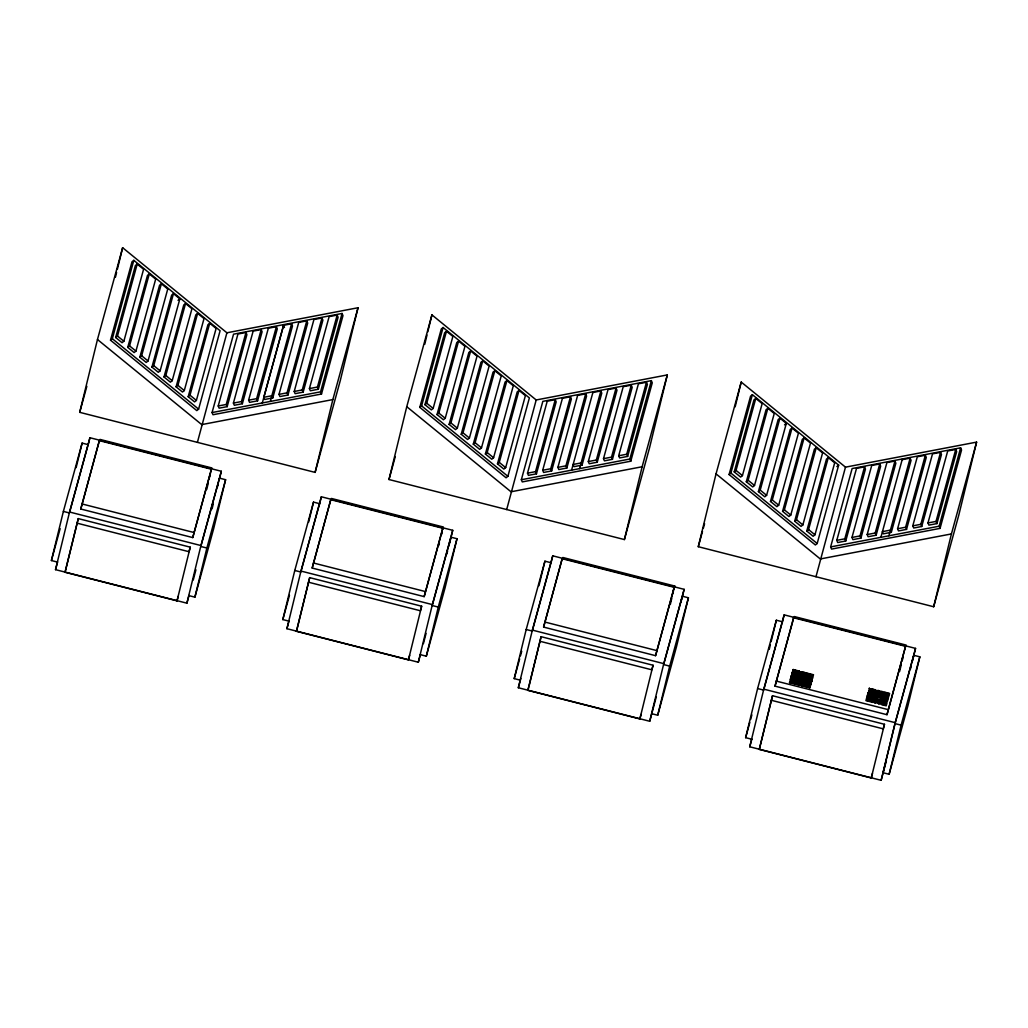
<?xml version="1.0" encoding="UTF-8"?>
<svg xmlns="http://www.w3.org/2000/svg" width="1028" height="1028" viewBox="0 0 1028 1028"><rect width="100%" height="100%" fill="white"/><g stroke="black" fill="none" stroke-linecap="round" stroke-linejoin="round"><path stroke-width="1.5" d="M79.709 412.331L97.467 339.51L122.64 247.697L226.905 332.789L358.027 307.745L340.281 380.578L315.108 472.392L79.709 412.331L86.84 386.322M115.457 277.136L116.588 272.484M117.346 269.387L122.64 247.697M57.452 562.085L51.4 560.543L63.376 511.417L82.111 443.094L88.151 444.636L69.429 512.959L63.376 511.417M76.123 467.65L82.111 443.094M189.023 595.443L186.903 603.179L55.512 569.653L69.557 512.021L89.924 437.735L221.316 471.261L219.414 479.048M88.408 443.967L89.924 437.735M65.047 572.262L78.269 518.6L190.244 547.166L177.022 600.84L65.047 572.262L78.269 518.6M210.11 474.268L192.75 537.58L80.775 509.014L99.356 440.639L211.344 469.205L209.121 479.022M99.356 440.639L80.775 509.014M197.402 442.361L226.905 332.789M192.75 537.58L211.344 469.205M206.718 489.456L208.221 483.314M186.903 603.179L200.948 545.547L221.316 471.261M212.064 508.847L213.194 504.247M217.306 487.362L218.052 484.291M188.844 595.61L194.896 597.152L206.872 548.027L225.607 479.703L219.555 478.161L200.82 546.485L206.872 548.027M225.607 479.703L213.631 528.816L194.896 597.152M315.108 472.392L332.854 399.571L358.027 307.745M288.855 621.118L282.816 619.576L294.779 570.463L313.514 502.127L319.567 503.669L300.831 572.005L294.779 570.463M308.657 522.083L313.514 502.127M420.439 654.489L418.319 662.225L286.915 628.699L300.973 571.067L321.34 496.781L452.731 530.307L448.928 545.881M319.438 504.568L321.34 496.781M296.462 631.308L309.672 577.633L421.66 606.212L408.437 659.873L296.462 631.308L309.672 577.633M312.178 568.06L330.772 499.685L442.747 528.251L441.513 533.314L424.166 596.625L312.178 568.06L330.772 499.685M388.995 479.523L406.754 406.69L431.927 314.876L536.192 399.969L667.313 374.924L649.555 447.758L624.394 539.571L388.995 479.523L395.292 456.56M424.744 344.316L427.018 335.012M427.764 331.916L431.927 314.876M424.166 596.625L442.747 528.251M438.66 545.739L439.406 542.668M441.5 534.688L442.246 531.617M418.319 662.225L432.364 604.592L452.731 530.307M446.846 554.079L447.591 551.008M420.259 654.643L426.312 656.185L438.275 607.073L457.01 538.736L450.971 537.194L432.235 605.531L438.275 607.073M457.01 538.736L445.047 587.862L426.312 656.185M506.688 509.541L536.192 399.969M520.271 680.163L514.218 678.621L526.195 629.509L544.93 561.172L550.982 562.714L532.247 631.051L526.195 629.509M538.942 585.729L544.93 561.172M656.249 696.984L649.722 721.27L518.33 687.745L532.375 630.113L552.743 555.827L684.147 589.34L680.883 602.382M551.226 562.046L552.743 555.827M527.865 690.353L541.088 636.679L653.063 665.245L639.853 718.919L527.865 690.353L528.7 687.321M529.112 685.792L541.088 636.679M543.594 627.093L562.188 558.718L674.162 587.296L672.929 592.359L655.568 655.671L543.594 627.093L562.188 558.718M624.394 539.571L642.14 466.751L667.313 374.924M655.568 655.671L674.162 587.296M670.295 604.477L671.785 598.335M672.685 594.03L673.43 590.959M674.034 589.121L674.779 586.05L562.804 557.484M649.722 721.27L663.78 663.638L684.147 589.34M698.282 546.703L716.041 473.869L741.214 382.056L845.479 467.149L976.6 442.117L958.841 514.938L933.668 606.751L698.282 546.703L702.484 531.399M651.675 713.689L657.714 715.231L669.691 666.118L688.426 597.782L682.374 596.24L663.638 664.576L669.691 666.118M688.426 597.782L676.45 646.895L657.714 715.231M735.161 406.844L741.214 382.056M751.686 739.209L745.634 737.667L757.61 688.542L776.346 620.218L782.398 621.76L763.663 690.096L757.61 688.542M769.24 649.375L770.357 644.774M771.103 641.703L776.346 620.218M886.406 760.579L881.137 780.303L749.746 746.791L763.791 689.145L784.158 614.86L915.55 648.385L912.517 660.85M782.257 622.647L784.158 614.86M759.281 749.399L772.503 695.725L884.478 724.29L871.256 777.965L759.281 749.399L772.503 695.725M775.009 686.139L793.59 617.764L905.578 646.329L886.984 714.704L775.009 686.139L791.933 624.369M792.357 622.827L793.59 617.764M789.555 682.643L789.735 681.95L794.631 683.196L794.464 683.89L789.555 682.643L792.421 672.119L794.528 672.659L795.222 670.089L797.33 670.629L796.918 672.183L792.601 671.528L793.308 671.708L793.822 669.742L793.128 669.562L793.822 669.742M792.421 672.119L791.791 674.522L793.886 675.062M792.601 671.528L793.128 669.562M815.975 576.734L845.479 467.149M790.378 682.399L791.136 679.559L794.631 680.459L794.464 681.153L790.969 680.253L790.378 682.399L793.873 683.286L794.631 680.459M790.969 680.253L791.136 679.559M793.539 679.084L791.431 678.544L793.128 672.299M791.2 682.142L791.367 681.448L793.462 681.988L793.295 682.682L791.2 682.142L791.714 680.176L791.547 680.857L793.642 681.397L793.822 680.703L793.295 682.682M790.609 678.801L792.01 679.148L793.243 674.612L793.937 674.792M793.192 674.882L793.359 674.188M793.539 673.597L794.053 671.631L794.76 671.798M795.171 675.846L794.464 675.666L793.295 679.945L792.601 679.765L793.115 677.786M794.991 670.95L794.233 673.777L792.832 673.417L793.308 671.708M795.222 670.089L795.055 670.783L797.163 671.323L796.507 673.623L797.214 673.803L797.856 671.502L799.257 671.862L799.424 671.168L798.024 670.809L797.972 673.815L795.878 673.276L796.045 672.582L798.139 673.122M793.295 679.945L795.286 675.422L794.593 675.242M796.16 674.908L797.15 674.06L794.875 674.124L794.117 676.951L797.497 678.274L797.972 679.302L796.803 680.832L797.497 681.011M794.708 674.818L793.822 675.216L794.477 672.929L795.171 673.109L794.644 672.235M795.518 671.824L795.813 670.706L797.33 670.629M795.402 680.472L794.169 679.418L795.569 679.778M794.991 676.437L794.348 678.84L792.254 678.3M794.94 676.694L795.685 673.867L797.792 674.407L797.625 675.1L798.203 672.967L800.311 673.494L800.709 671.952L800.015 671.772L799.077 675.19L806.839 676.989L806.196 679.29L804.795 678.93M793.873 683.286L794.053 682.592L790.545 681.705M795.633 679.624L794.94 679.444L796.854 672.338L797.561 672.518M797.265 676.385L795.865 676.026L795.286 680.909L790.378 679.649L791.252 676.398L792.652 676.758M800.298 678.981L795.98 678.339L796.623 675.936L798.602 676.899M797.034 674.496L798.024 670.809M796.803 680.832L797.664 680.318L796.559 684.43L795.158 684.07L795.325 683.376L796.726 683.736M797.085 682.451L795.685 682.091L796.918 683.145M799.064 680.677L800.465 681.037L800.182 682.155L795.865 681.513L796.854 680.562L800.349 681.461M795.222 678.326L796.456 679.367L794.94 679.444M796.803 678.095L797.445 675.692L794.644 674.972M800.002 679.996L798.602 679.636L797.381 684.185L795.98 683.826L796.263 682.708L799.771 683.594M796.571 681.692L796.854 680.562M797.15 679.547L798.73 673.725L799.488 676.488M798.088 673.391L799.077 672.453M796.559 684.43L796.854 683.312M796.803 683.569L797.201 682.027L800.002 682.746L799.36 685.149L797.959 684.789L798.717 681.962M797.381 681.435L797.664 680.318M797.856 679.726L797.445 675.692M801.75 679.071L796.147 677.645L796.456 676.63L798.435 677.593L798.846 676.038M799.604 673.314L800.015 671.772M797.381 684.185L798.255 680.921M798.602 679.636L799.835 680.69M798.782 679.058L800.131 674.085L800.825 674.265L799.951 674.779M798.666 682.219L800.118 676.835L798.255 675.435M801.172 675.73L802.932 672.055L801.532 671.708L801.12 673.25L800.426 673.07M797.959 684.789L799.296 682.566M799.488 681.975L800.478 678.287L799.077 677.927M802.058 678.056L800.658 677.696L801.994 672.736L802.701 672.916M802.752 675.499L801.994 672.736M802.637 684.147L801.93 683.967L802.804 680.716L802.11 680.536L800.876 685.072L800.182 684.892L800.581 683.35L798.486 682.81M800.709 680.176L801.403 680.356L800.645 683.183L802.752 683.723L802.161 685.856L801.467 685.676L801.75 684.558L803.151 684.918M800.889 679.585L801.583 679.765L802.572 676.077M802.521 676.347L803.048 674.368L801.647 674.021M803.922 673.97L803.51 672.659L801.532 671.708M800.876 685.072L800.349 684.198M801.352 683.363L802.11 680.536M799.424 679.392L802.405 679.521L801.172 678.467M804.86 676.026L803.626 674.985L805.142 674.908L804.449 674.728L804.68 676.617M806.607 675.1L807.134 673.134L804.333 672.415L803.806 674.394L806.145 674.072L804.449 674.728M801.93 683.967L802.213 682.849M803.922 679.444L802.919 677.542M810.103 684.224L808.702 683.864L810.038 678.904L803.806 677.131L804.089 676.013L801.287 675.293M804.269 675.422L804.911 673.019L806.312 673.379L804.616 679.624L806.016 679.983M802.161 685.856L802.444 684.738M805.322 682.553L803.035 682.605L805.142 674.908M803.922 684.931L804.731 684.687L802.868 686.036L803.973 681.924L803.266 681.744L802.521 684.571L803.729 685.522M804.847 681.513L804.153 681.333L805.142 680.395M803.562 686.216L804.204 683.813M804.269 683.646L806.196 676.553L804.795 676.193M804.616 685.111L805.014 683.569L800.812 682.489M802.804 675.229L807.006 676.295L806.26 679.135L807.661 679.482M804.616 679.624L805.913 674.933L807.314 675.28L807.134 673.134M804.963 686.575L805.13 685.882L810.038 687.128L809.871 687.822L804.963 686.575L806.016 682.733L809.049 682.592M808.535 673.494L808.368 674.188L813.264 675.435L813.431 674.741L808.535 673.494L806.068 682.463L806.774 682.643M805.785 686.318L805.952 685.625L809.447 686.524L809.28 687.218L805.785 686.318L808.008 678.21M808.355 676.925L808.522 676.231L812.03 677.118L811.863 677.812L808.355 676.925L809.113 674.098L812.608 674.985L812.441 675.679L808.946 674.792L809.113 674.098M806.595 686.074L806.774 685.38L808.869 685.92L808.702 686.614L806.595 686.074L807.121 684.095L806.954 684.789L809.049 685.329L809.216 684.635L808.702 686.614M806.89 679.469L809.691 680.189L808.355 679.662L808.753 678.12M809.177 676.681L809.344 675.987L811.452 676.514L811.272 677.208L809.177 676.681L809.691 674.702L811.799 675.242L811.632 675.936L809.524 675.396L809.691 674.702M808.124 683.26L808.522 681.718L809.229 681.898M809.062 679.842L809.691 677.439L807.006 676.295M809.293 681.731L809.987 681.911L811.092 677.799L810.398 677.619L809.987 679.174L808.586 678.814M805.836 680.575L810.745 681.821L809.871 685.085L806.363 684.185L808.059 677.94M809.756 680.022L811.156 680.382L811.439 679.264L809.923 679.328L810.398 677.619M805.952 682.888L810.861 684.134L810.681 684.828L805.785 683.581L806.183 682.039L808.291 682.566L808.522 681.718M810.45 682.939L811.156 683.119L810.745 681.821M886.984 714.704L905.578 646.329M899.603 671.49L901.106 665.347M902.224 660.747L902.982 657.676M881.137 780.303L895.182 722.671L915.55 648.385M895.054 723.609L883.078 772.735L889.13 774.277L907.865 705.94L919.842 656.828L913.789 655.286L895.054 723.609L901.106 725.164L919.842 656.828M910.422 669.1L911.168 666.028M889.13 774.277L901.106 725.164M933.668 606.751L951.427 533.93L976.6 442.117M110.51 340.191L131.995 261.806L133.807 260.328L220.095 330.746L198.61 409.131L196.798 410.609L110.51 340.191L112.322 338.713L133.807 260.328M51.4 560.543L60.138 528.649M115.663 337.505L135.388 265.545L137.199 264.055L143.586 269.272L123.861 341.245L122.049 342.722L115.663 337.505L117.475 336.027L137.199 264.055M55.512 569.653L57.632 561.918M127.742 347.374L147.479 275.401L149.291 273.923L155.678 279.141L135.94 351.101L134.128 352.591L127.742 347.374L129.554 345.896L149.291 273.923M139.834 357.243L159.558 285.27L161.37 283.792L167.757 288.996L148.032 360.969L146.22 362.447L139.834 357.243L141.646 355.752L161.37 283.792M151.926 367.099L171.65 295.139L173.462 293.648L179.849 298.865L160.124 370.838L158.312 372.316L151.926 367.099L153.737 365.621L173.462 293.648M164.005 376.968L183.742 304.995L185.554 303.517L191.94 308.734L172.203 380.694L170.391 382.185L164.005 376.968L165.816 375.477L185.554 303.517M176.096 386.824L195.821 314.864L197.633 313.373L204.019 318.59L184.295 390.563L182.483 392.041L176.096 386.824L177.908 385.346L197.633 313.373M188.188 396.692L207.913 324.732L209.725 323.242L216.111 328.459L196.387 400.419L194.575 401.909L188.188 396.692L190 395.215L209.725 323.242M212.064 412.562L233.549 334.177L342.067 313.463L342.979 315.635L321.494 394.02L212.989 414.734L212.064 412.562L320.569 391.835L342.067 313.463M218.206 405.996L237.943 334.023L245.975 332.494L246.887 334.665L227.162 406.638L219.131 408.167L218.206 405.996L226.25 404.467L245.975 332.494M190.244 547.166L188.998 551.715L77.023 523.149M177.022 600.84L178.268 596.279M233.407 403.092L253.145 331.119L261.176 329.59L262.089 331.774L242.364 403.734L234.333 405.276L233.407 403.092L241.439 401.562L261.176 329.59M193.264 579.972L195.924 569.795M248.609 400.188L268.347 328.228L276.378 326.686L277.29 328.87L257.565 400.83L249.534 402.372L248.609 400.188L256.64 398.658L276.378 326.686M263.81 397.283L283.535 325.323L291.579 323.781L292.492 325.966L272.767 397.926L264.723 399.468L263.81 397.283L271.842 395.754L291.579 323.781M262.307 402.963L283.792 324.591M270.338 401.434L271.598 396.821M279.012 394.379L298.737 322.419L306.768 320.877L307.693 323.062L287.956 395.035L279.924 396.564L279.012 394.379L287.043 392.85L306.768 320.877M294.214 391.488L313.938 319.515L321.97 317.986L322.895 320.158L303.157 392.131L295.126 393.66L294.214 391.488L302.245 389.946L321.97 317.986M309.415 388.584L329.14 316.611L337.171 315.082L338.096 317.254L318.359 389.226L310.327 390.756L309.415 388.584L317.446 387.042L337.171 315.082M282.816 619.576L289.472 595.289M286.915 628.699L289.035 620.963M419.797 407.371L441.282 328.986L443.094 327.508L529.381 397.926L507.896 476.311L506.084 477.789L419.797 407.371L421.608 405.893L443.094 327.508M424.949 404.685L444.674 332.725L446.486 331.234L452.873 336.452L433.148 408.424L431.336 409.902L424.949 404.685L426.748 403.207L446.486 331.234M437.029 414.554L456.766 342.581L458.578 341.103L464.964 346.32L445.227 418.28L443.415 419.771L437.029 414.554L438.84 413.076L458.578 341.103M449.12 424.423L468.845 352.45L470.657 350.972L477.043 356.176L457.319 428.149L455.507 429.627L449.12 424.423L450.932 422.932L470.657 350.972M461.212 434.279L480.937 362.319L482.749 360.828L489.135 366.045L469.411 438.018L467.599 439.496L461.212 434.279L463.011 432.801L482.749 360.828M421.66 606.212L420.413 610.76L308.426 582.195M442.695 529.471L443.364 527.017L331.389 498.439M408.437 659.873L409.684 655.324M473.291 444.147L493.029 372.175L494.841 370.697L501.227 375.914L481.489 447.874L479.678 449.364L473.291 444.147L475.103 442.67L494.841 370.697M423.407 643.656L426.08 633.389M485.383 454.016L505.108 382.043L506.92 380.566L513.306 385.77L493.581 457.743L491.769 459.22L485.383 454.016L487.195 452.526L506.92 380.566M497.475 463.872L517.2 391.912L519.011 390.422L525.398 395.639L505.673 467.611L503.861 469.089L497.475 463.872L499.274 462.394L519.011 390.422M521.35 479.742L542.835 401.357L651.354 380.643L652.266 382.814L630.781 461.199L522.263 481.914L521.35 479.742L629.856 459.028L651.354 380.643M527.492 473.176L547.23 401.203L555.261 399.674L556.174 401.858L536.449 473.818L528.418 475.36L527.492 473.176L535.537 471.646L555.261 399.674M542.694 470.271L562.432 398.311L570.463 396.769L571.375 398.954L551.65 470.914L543.619 472.456L542.694 470.271L550.725 468.742L570.463 396.769M557.896 467.367L577.633 395.407L585.664 393.865L586.577 396.05L566.852 468.01L558.821 469.552L557.896 467.367L565.927 465.838L585.664 393.865M514.218 678.621L519.641 658.884M520.464 655.838L521.723 651.289M571.594 470.143L593.079 391.771M518.33 687.745L520.875 678.454M581.128 462.934L573.097 464.463L574.01 466.648L582.054 465.119L581.128 462.934L600.866 390.961L592.822 392.503M579.625 468.614L580.884 464.001M582.054 465.119L601.778 393.146L600.866 390.961M588.299 461.572L608.023 389.599L616.055 388.07L616.98 390.242L597.242 462.214L589.211 463.744L588.299 461.572L596.33 460.03L616.055 388.07M603.5 458.668L623.225 386.695L631.256 385.166L632.181 387.338L612.444 459.31L604.413 460.84L603.5 458.668L611.531 457.126L631.256 385.166M618.689 455.764L638.427 383.791L646.458 382.262L647.383 384.433L627.645 456.406L619.614 457.935L618.689 455.764L626.733 454.235L646.458 382.262M653.063 665.245L651.816 669.806L539.841 641.241M673.777 589.738L674.779 586.05M639.853 718.919L641.099 714.37M703.319 528.341L704.578 523.74M729.083 474.55L750.568 396.178L752.38 394.688L838.668 465.106L817.183 543.491L815.371 544.968L729.083 474.55L730.895 473.073L752.38 394.688M734.223 471.878L753.961 399.905L755.773 398.427L762.159 403.631L742.434 475.604L740.623 477.082L734.223 471.878L736.035 470.387L755.773 398.427M746.315 481.734L766.053 409.774L767.852 408.283L774.251 413.5L754.513 485.473L752.702 486.951L746.315 481.734L748.127 480.256L767.852 408.283M758.407 491.602L778.132 419.63L779.944 418.152L786.33 423.369L766.605 495.329L764.793 496.82L758.407 491.602L760.219 490.112L779.944 418.152M770.486 501.458L790.224 429.498L792.035 428.008L798.422 433.225L778.697 505.198L776.885 506.675L770.486 501.458L772.298 499.981L792.035 428.008M782.578 511.327L802.315 439.354L804.114 437.877L810.514 443.094L790.776 515.054L788.964 516.544L782.578 511.327L784.39 509.849L804.114 437.877M794.67 521.196L814.394 449.223L816.206 447.745L822.593 452.95L802.868 524.923L801.056 526.4L794.67 521.196L796.482 519.705L816.206 447.745M745.634 737.667L749.797 722.478M750.633 719.446L751.879 714.884M806.749 531.052L826.486 459.092L828.298 457.601L834.685 462.818L814.96 534.791L813.148 536.269L806.749 531.052L808.561 529.574L828.298 457.601M749.746 746.791L751.866 739.042M791.431 678.544L790.853 677.94M792.716 673.854L792.254 675.563L793.475 676.501M792.01 679.148L792.485 677.439L791.085 677.092M794.053 671.631L792.999 675.473L791.599 675.113L792.37 677.876M792.601 679.765L793.539 676.347L795.633 676.874M794.875 674.124L800.426 675.82L800.542 672.646L799.848 672.466M795.171 673.109L795.813 670.706M794.001 680.112L794.58 677.979L795.286 678.159M795.338 675.152L796.045 672.582M830.637 546.922L852.122 468.55L960.627 447.822L961.553 449.994L940.067 528.379L831.549 549.093L830.637 546.922L939.142 526.207L960.627 447.822M796.109 675.165L795.222 675.576M794.464 683.89L795.8 678.93M795.98 678.339L794.695 677.555M796.623 675.936L797.201 676.54M795.158 684.07L795.685 682.091M795.865 681.513L796.623 678.673M798.615 671.412L797.792 671.669M796.263 682.708L797.548 683.491M796.97 680.138L798.139 678.608M798.73 673.725L799.193 674.766M799.424 671.168L798.962 672.877L797.741 671.926M795.98 683.826L799.591 684.288M798.319 675.28L799.257 674.599M798.795 673.571L799.257 671.862M798.435 677.593L799.026 675.46M800.709 671.952L801.3 672.556M836.779 540.355L856.517 468.395L864.548 466.853L865.46 469.038L845.736 540.998L837.704 542.54L836.779 540.355L844.81 538.826L864.548 466.853M798.782 684.532L800.478 678.287M800.658 677.696L801.12 675.987M799.36 685.149L800.773 680.022L799.373 679.662M801.634 676.758L800.182 684.892M802.058 675.319L802.932 672.055M801.403 680.356L802.804 680.716M801.583 679.765L802.174 677.632L801.467 677.452M803.048 674.368L802.225 674.625M803.228 673.79L801.249 672.826M803.51 672.659L804.102 673.276M802.405 679.521L803.112 676.951L801.005 676.424M803.164 676.694L803.215 679.277M803.459 675.679L804.333 672.415M801.75 684.558L802.328 685.162M803.626 677.722L804.089 678.75M804.911 673.019L803.973 673.7M801.467 685.676L802.868 686.036M803.806 677.131L801.056 676.154M804.628 676.887L803.806 679.881L805.027 680.819L804.436 680.215M803.973 681.924L803.266 684.494L803.973 684.674M804.153 681.333L804.975 681.089L805.374 682.284M806.312 673.379L806.89 673.982M804.384 683.222L804.783 684.417L806.145 679.559L805.438 679.38M807.314 675.28L807.712 673.738M808.355 679.662L804.269 678.172M808.702 678.39L809.344 678.724M808.702 683.864L809.409 681.307L805.901 680.407M809.987 681.911L811.503 681.847L811.914 680.292L810.514 679.932M810.925 678.493L810.154 681.217L806.839 679.739M811.272 677.208L811.799 675.242M809.28 687.218L810.565 682.515L805.669 681.268M811.156 680.382L812.608 677.735L807.712 676.475L806.132 682.296L810.334 683.376M811.863 677.812L812.608 674.985M809.871 687.822L810.861 684.134M811.156 683.119L812.21 679.277L810.809 678.917M813.431 674.741L812.261 679.007L804.564 677.041M851.981 537.451L871.718 465.491L879.75 463.949L880.662 466.134L860.937 538.094L852.906 539.636L851.981 537.451L860.012 535.922L879.75 463.949M867.182 534.547L886.907 462.587L894.951 461.045L895.863 463.23L876.139 535.202L868.095 536.732L867.182 534.547L875.213 533.018L894.951 461.045M880.88 537.336L902.366 458.951M888.912 535.794L890.171 531.18M890.415 530.114L882.384 531.656L883.296 533.828L891.327 532.298L890.415 530.114L910.14 458.154L902.109 459.683M891.327 532.298L911.065 460.326L910.14 458.154M897.585 528.752L917.31 456.779L925.341 455.25L926.267 457.421L906.529 529.394L898.498 530.923L897.585 528.752L905.617 527.21L925.341 455.25M912.787 525.848L932.512 453.875L940.543 452.346L941.468 454.517L921.73 526.49L913.699 528.019L912.787 525.848L920.818 524.319L940.543 452.346M927.976 522.944L947.713 450.971L955.744 449.442L956.657 451.626L936.932 523.586L928.901 525.128L927.976 522.944L936.02 521.414L955.744 449.442M884.478 724.29L883.232 728.852L771.257 700.274M871.256 777.965L872.502 773.403M178.037 300.343L179.849 298.865M784.518 424.847L786.33 423.369M836.856 466.596L838.668 465.106M332.854 399.571L201.732 424.603L97.467 339.51M642.14 466.751L511.019 491.782L406.754 406.69M951.427 533.93L820.305 558.962L716.041 473.869M99.973 439.406L211.961 467.971M794.22 616.53L906.195 645.096M802.765 672.749L801.365 672.402L798.126 684.095L799.527 684.455M804.166 673.109L806.967 673.828L805.207 682.977L804.5 682.798M792.896 670.41L797.098 671.49M792.845 670.68L793.655 670.436L792.781 670.834L793.475 671.014L793.012 672.723L794.413 673.083M795.646 671.4L797.047 671.747M806.839 674.252L807.545 674.432M798.37 672.273L800.478 672.8M806.08 674.24L807.481 674.586M797.625 672.351L798.319 672.53M806.029 674.496L806.723 674.676M801.711 673.854L802.405 674.034M793.886 672.312L794.593 672.492M796.687 673.032L797.394 673.211M804.397 674.998L805.798 675.357M796.623 673.199L797.33 673.379M805.734 675.512L806.26 676.385L805.554 676.206M801.48 674.715L802.881 675.062L802.225 677.362L800.825 677.002M800.002 674.509L801.403 674.869M792.254 672.813L794.361 673.353M792.19 672.98L793.128 675.049M807.481 677.336L812.441 678.429M791.958 673.828L794.053 674.368L793.308 677.195L792.601 677.015M795.993 675.602L799.887 677.683M800.889 676.848L801.994 678.223M802.29 677.208L802.984 677.388M804.384 677.735L805.091 677.915M805.785 678.095L807.892 678.634M810.694 679.354L812.094 679.701M804.32 677.902L805.721 678.262M806.427 678.441L807.828 678.788M793.063 675.306L793.77 675.486L792.884 675.897M793.706 675.653L795.8 676.18M799.309 677.079L801.403 677.619M807.006 679.045L809.807 679.752M793.655 675.91L794.348 676.09M795.055 676.27L795.749 676.45M799.257 677.349L799.951 677.529M804.153 678.596L807.353 680.497M791.483 675.537L791.83 677.002L793.423 676.771M794.284 676.257L797.085 676.964M791.431 675.807L792.832 676.167M796.34 677.054L797.034 677.234M810.334 680.626L811.735 680.986M794.875 676.861L796.276 677.221M803.973 679.187L805.374 679.547M806.068 679.714L809.576 680.613M810.27 680.793L811.67 681.153M799.026 678.197L799.72 678.377M801.12 678.737L801.814 678.917M806.723 680.163L809.524 680.883M794.76 677.285L795.454 677.465M799.54 678.968L800.94 679.328M805.091 680.664L807.186 681.191M791.02 677.246L793.706 678.39M792.421 677.606L794.515 678.146M805.721 680.999L807.121 681.358M793.77 678.236L794.464 678.403M806.299 681.603L810.501 682.682M799.257 680.086L800.658 680.446M805.554 681.692L806.954 682.052M790.789 678.107L792.19 678.467M799.18 680.253L799.887 680.42M804.783 681.68L805.489 681.86M801.93 681.23L802.521 681.834L801.12 681.474M792.768 679.071L793.462 679.251M801.866 681.384L802.572 681.564L802.097 683.273L804.898 683.993M808.869 683.17L810.27 683.53M799.013 680.947L799.72 681.114M790.545 678.955L795.454 680.215M801.056 681.641L801.75 681.821M803.151 682.168L804.551 682.528M798.897 681.371L800.298 681.731M801.699 682.078L802.405 682.258M803.099 682.438L803.806 682.618M805.901 683.157L806.607 683.337M798.139 681.346L798.833 681.525M806.53 683.491L810.038 684.391M797.844 682.476L798.55 682.656M803.446 683.903L804.847 684.262M802.688 683.877L803.382 684.057M797.034 682.72L799.835 683.44M798.319 683.504L800.414 684.044M798.255 683.671L798.949 683.838M803.099 685.188L803.793 685.355M82.009 503.951L193.984 532.517M313.411 562.984L425.399 591.563M544.827 622.03L656.802 650.596M776.243 681.076L888.218 709.641M69.557 512.021L200.948 545.547M300.973 571.067L432.364 604.592M532.375 630.113L663.78 663.638M763.791 689.145L895.182 722.671M736.035 470.387L742.434 475.604M748.127 480.256L754.513 485.473M760.219 490.112L766.605 495.329M772.298 499.981L778.697 505.198M784.39 509.849L790.776 515.054M796.482 519.705L802.868 524.923M808.561 529.574L814.96 534.791M730.895 473.073L817.183 543.491M426.748 403.207L433.148 408.424M438.84 413.076L445.227 418.28M450.932 422.932L457.319 428.149M463.011 432.801L469.411 438.018M475.103 442.67L481.489 447.874M487.195 452.526L493.581 457.743M499.274 462.394L505.673 467.611M421.608 405.893L507.896 476.311M117.475 336.027L123.861 341.245M129.554 345.896L135.94 351.101M141.646 355.752L148.032 360.969M153.737 365.621L160.124 370.838M165.816 375.477L172.203 380.694M177.908 385.346L184.295 390.563M190 395.215L196.387 400.419M112.322 338.713L198.61 409.131M939.142 526.207L940.067 528.379M936.02 521.414L936.932 523.586M920.818 524.319L921.73 526.49M905.617 527.21L906.529 529.394M875.213 533.018L876.139 535.202M860.012 535.922L860.937 538.094M844.81 538.826L845.736 540.998M629.856 459.028L630.781 461.199M626.733 454.235L627.645 456.406M611.531 457.126L612.444 459.31M596.33 460.03L597.242 462.214M565.927 465.838L566.852 468.01M550.725 468.742L551.65 470.914M535.537 471.646L536.449 473.818M320.569 391.835L321.494 394.02M317.446 387.042L318.359 389.226M283.535 325.323L284.46 327.495M302.245 389.946L303.157 392.131M287.043 392.85L287.956 395.035M271.842 395.754L272.767 397.926M256.64 398.658L257.565 400.83M241.439 401.562L242.364 403.734M226.25 404.467L227.162 406.638M866.745 697.639L865.923 700.633L870.832 701.88L871.641 698.899L866.745 697.639M867.208 695.93L866.977 696.791L870.716 696.83L870.356 698.115L871.757 698.462L871.41 697.01L872.811 697.37L872.232 699.503L876.55 700.145L876.19 701.43L873.389 700.71L873.864 699.001L873.157 698.822L874.327 697.292L873.286 695.66L870.485 694.941L870.125 696.226L871.654 696.149L872.001 694.864L869.084 694.581L868.968 697.755L869.662 697.935L869.894 697.074L867.208 695.93M867.683 694.221L867.452 695.082L868.724 695.866L867.683 694.221M868.146 692.512L867.799 693.797L869.2 694.157L868.621 690.803L871.538 691.099L872.001 689.39L873.517 689.313L871.423 688.773L869.431 693.296C871.731 693.99 872.618 692.486 876.319 695.519L876.203 693.193L879.236 693.065L878.426 693.309L878.066 691.844L879.12 690.739L877.719 690.392L879.595 691.78L880.521 691.099L883.322 691.818L883.669 693.27L880.752 692.988L881.227 694.029L879.827 693.669L880.174 692.384L881.112 691.703L883.091 692.666L881.574 695.481L884.016 697.485L883.553 699.194L880.174 697.871L879.814 701.893L881.214 702.252L880.867 700.788L881.921 699.683L883.322 700.042L882.268 701.147L885.416 700.582L885.069 701.854L886.47 702.214L886.701 701.366L882.499 700.286L883.091 698.153L886.007 698.436L883.206 697.729L883.669 696.02L884.376 696.2L882.152 696.085L882.384 695.236C879.865 695.57 874.956 691.972 878.657 695.198L879.004 693.913C883.309 694.71 885.044 696.149 886.354 697.164L886.586 696.303L888.577 697.267L887.048 697.344L886.701 698.616L888.102 698.976L888.333 698.128L884.722 697.652L880.752 695.738L881.459 695.905L880.983 697.614L882.384 697.973L881.921 696.945L879.582 697.267L879.12 696.226L878.773 697.511L877.244 697.575L878.182 696.907L875.496 695.763L875.727 697.652L877.128 698.012L875.612 698.076L875.149 702.535L874.327 702.779L875.727 703.139L875.959 702.278L872.348 701.816L873.749 702.175L874.211 700.466L877.244 703.062L877.951 700.505L877.244 700.325L877.012 701.173L878.991 702.137L878.066 700.068L879.004 699.4L876.897 698.86L876.666 699.721L874.327 700.029L874.802 698.32L876.203 698.68L876.666 696.971L871.063 695.545L872.232 694.016L874.802 695.583L875.856 694.478L874.918 692.409L875.625 692.589L876.203 690.456L877.488 691.24L877.025 692.949L876.666 691.484L874.455 691.381L875.149 691.561L875.625 689.852C872.631 688.709 875.882 690.816 873.993 690.353L873.055 691.022L873.286 690.173L869.084 689.094L869.2 691.407L870.6 691.767L870.253 693.052L868.146 692.512M869.315 688.246L869.906 688.85L869.315 688.246M867.324 698.243L866.745 700.389L870.241 701.276L870.832 699.143L867.324 698.243M867.915 698.86L867.555 700.132L869.662 700.672L870.009 699.387L867.915 698.86M872.232 691.279L871.885 692.551L873.98 693.09L874.34 691.805L872.232 691.279M872.823 691.883L873.402 692.486L872.823 691.883M871.872 700.788L871.526 702.06L872.926 702.42L873.273 701.135L871.872 700.788M877.257 694.838L877.012 695.699L878.413 696.046L877.257 694.838M877.951 703.242L878.529 703.846L878.876 702.574L880.161 703.358L879.929 704.206L877.951 703.242M879.351 700.865L880.636 701.649L879.351 700.865M880.636 698.899L881.214 699.503L880.636 698.899M880.392 702.497L880.983 703.101L880.392 702.497M882.268 698.397L882.037 699.258L887.524 701.109L887.871 699.837L882.268 698.397M882.152 701.571L881.33 704.565L886.226 705.812L887.048 702.818L882.152 701.571M884.722 692.178L883.9 695.159L888.809 696.419L889.631 693.425L884.722 692.178M882.731 702.175L882.14 704.321L885.648 705.208L886.226 703.075L882.731 702.175M885.314 692.782L884.722 694.915L888.218 695.815L888.809 693.669L885.314 692.782M883.309 702.779L882.962 704.064L885.069 704.604L885.416 703.319L883.309 702.779M885.892 693.386L885.545 694.671L887.639 695.198L887.986 693.926L885.892 693.386"/></g></svg>
